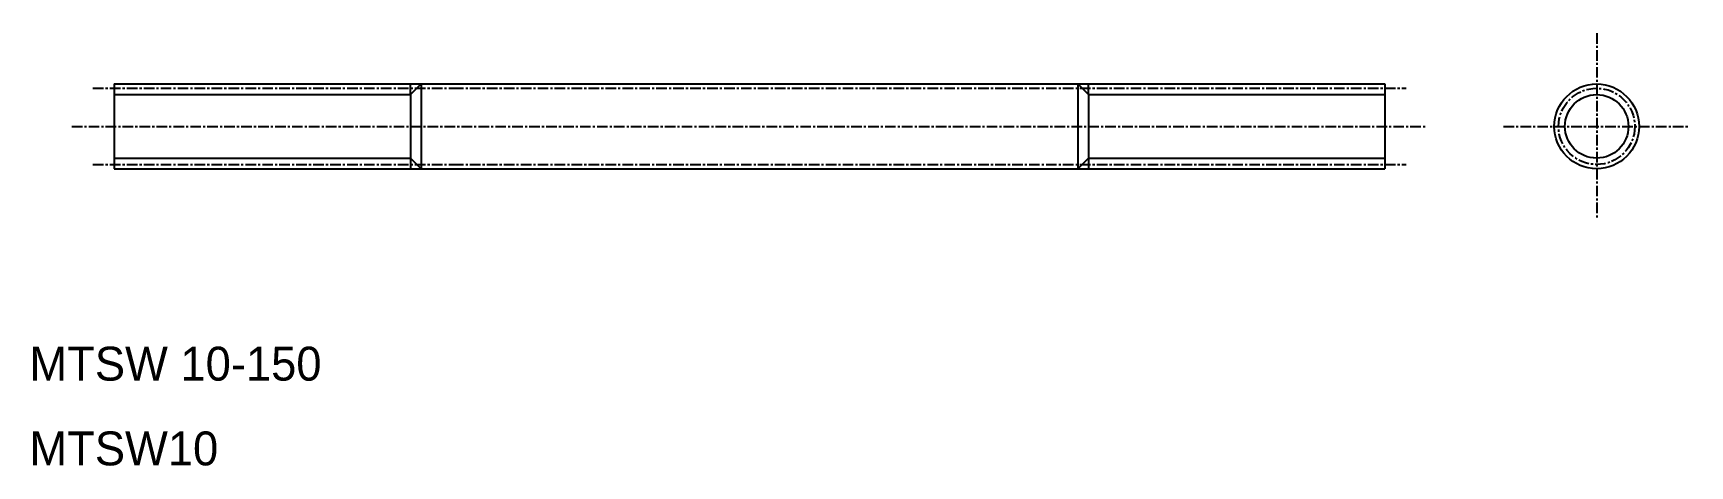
# Model space of a CAD drawing. Extents: x 10 to 206, y 10 to 61.
import ezdxf

# ---------------------------------------------------------------- set-up
doc = ezdxf.new("R2010")
doc.units = 0
doc.linetypes.add('CENTER', pattern=[2, 1.25, -0.25, 0.25, -0.25])
doc.layers.get('0').update_dxf_attribs({"linetype": 'CONTINUOUS'})
doc.layers.add('CENTER', color=1, linetype='CENTER')

msp = doc.modelspace()

# ---------------------------------------------------------------- linework, layer by layer
at = {"color": 7, "linetype": 'CONTINUOUS'}
for p, q in [((20, 55), (170, 55)), ((20, 55), (20, 45)), ((56.25, 55), (56.25, 45)), ((133.75, 55), (133.75, 45)), ((170, 55), (170, 45)), ((20, 52.5), (20, 52.5)), ((20, 50), (20, 50)), ((20, 45), (170, 45))]:
    msp.add_line(p, q, dxfattribs=at)
at = {"color": 3, "linetype": 'CONTINUOUS'}
for p, q in [((55, 53.75), (56.25, 55)), ((55, 53.75), (55, 55)), ((133.75, 55), (135, 53.75)), ((135, 53.75), (135, 55)), ((20, 53.75), (55, 53.75)), ((55, 53.75), (55, 46.25)), ((135, 53.75), (135, 46.25)), ((135, 53.75), (170, 53.75)), ((135, 53.75), (135, 52.75)), ((135, 47.25), (135, 46.25)), ((20, 46.25), (55, 46.25)), ((55, 46.25), (56.25, 45)), ((55, 46.25), (55, 45)), ((133.75, 45), (135, 46.25)), ((135, 46.25), (170, 46.25)), ((135, 46.25), (135, 45))]:
    msp.add_line(p, q, dxfattribs=at)
at = {"color": 7, "linetype": 'CONTINUOUS'}
msp.add_circle((195, 50), 5, dxfattribs=at)
at = {"color": 3, "linetype": 'CONTINUOUS'}
msp.add_circle((195, 50), 3.75, dxfattribs=at)
at = {"layer": 'CENTER', "color": 1, "linetype": 'CENTER'}
for p, q in [((195, 61), (195, 39)), ((17.5, 54.5), (60, 54.5)), ((60, 54.5), (172.5, 54.5)), ((15, 50), (175, 50)), ((184, 50), (206, 50)), ((17.5, 45.5), (60, 45.5)), ((60, 45.5), (172.5, 45.5))]:
    msp.add_line(p, q, dxfattribs=at)
msp.add_circle((195, 50), 4.5, dxfattribs=at)

# ---------------------------------------------------------------- texts
at = {"color": 7, "linetype": 'CONTINUOUS'}
for s, p in [('MTSW 10-150', (10, 20)), ('MTSW10', (10, 10))]:
    msp.add_text(s, height=4, dxfattribs=at).set_placement(p)

doc.saveas('drawing.dxf')
